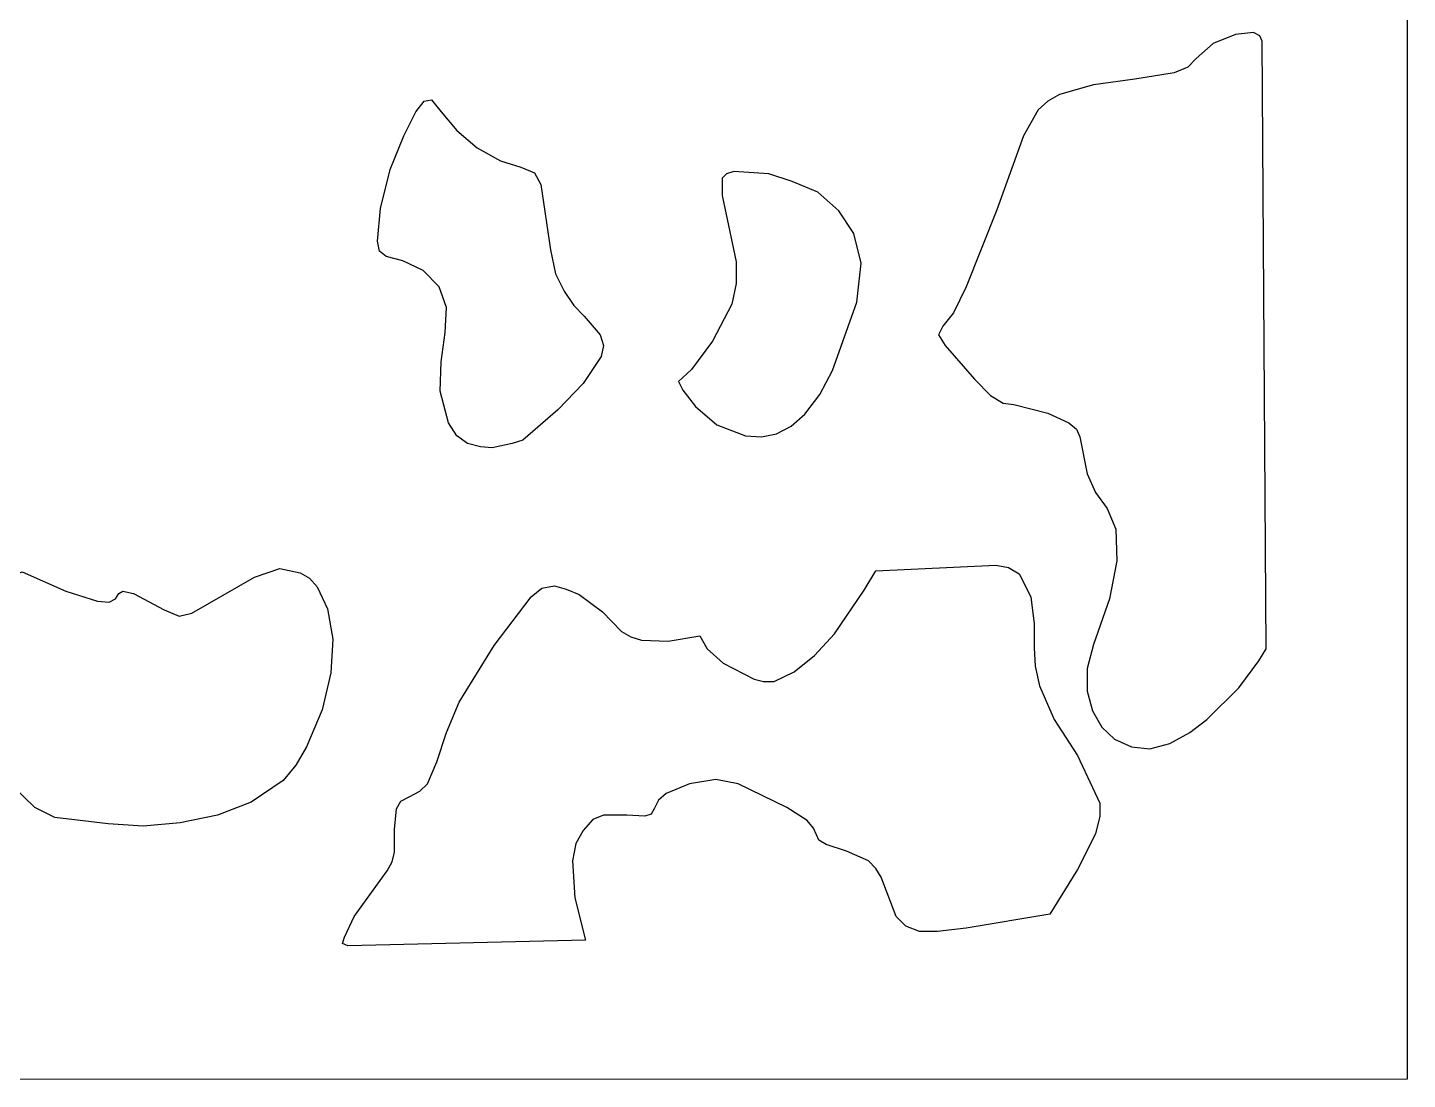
# Model space of a CAD drawing. Header units: centimetres. Extents: x -20.5 to -14.5, y -9 to 9.
# Drawn here: x -17.392 to -14.521, y -8.995 to -6.807 of the extents above; entities that cross this region are included whole.
import ezdxf

# ---------------------------------------------------------------- set-up
doc = ezdxf.new("R2010")
doc.units = ezdxf.units.CM
doc.header["$MEASUREMENT"] = 0
doc.layers.add('layer 1', color=7, linetype='Continuous')

msp = doc.modelspace()

# ---------------------------------------------------------------- linework, layer by layer
at = {"layer": 'layer 1', "color": 250}
for points, knots in [([(-14.52121, -8.99444), (-14.52121, -8.99444), (-20.51992, -8.99536), (-20.51992, -8.99536), (-20.51992, -8.99536), (-20.51992, -8.99536), (-20.51992, 9.00077), (-20.51992, 9.00077), (-20.51992, 9.00077), (-20.51992, 9.00077), (-14.52121, 9.00077), (-14.52121, 9.00077), (-14.52121, 9.00077), (-14.52121, 9.00077), (-14.52121, -8.99444), (-14.52121, -8.99444)], [0, 0, 0, 0, 0.2, 0.2, 0.2, 0.2, 0.4, 0.4, 0.4, 0.4, 0.6, 0.6, 0.6, 0.6, 1, 1, 1, 1]), ([(-15.34003, -7.5907), (-15.34003, -7.5907), (-15.36203, -7.58831), (-15.36203, -7.58831), (-15.36203, -7.58831), (-15.36203, -7.58831), (-15.38869, -7.57245), (-15.38869, -7.57245), (-15.38869, -7.57245), (-15.38869, -7.57245), (-15.42168, -7.53852), (-15.42168, -7.53852), (-15.42168, -7.53852), (-15.42168, -7.53852), (-15.48334, -7.46846), (-15.48334, -7.46846), (-15.48334, -7.46846), (-15.48334, -7.46846), (-15.49667, -7.44578), (-15.49667, -7.44578), (-15.49667, -7.44578), (-15.49667, -7.44578), (-15.488, -7.42771), (-15.488, -7.42771), (-15.488, -7.42771), (-15.488, -7.42771), (-15.46567, -7.4006), (-15.46567, -7.4006), (-15.46567, -7.4006), (-15.46567, -7.4006), (-15.43935, -7.34639), (-15.43935, -7.34639), (-15.43935, -7.34639), (-15.43935, -7.34639), (-15.37536, -7.18579), (-15.37536, -7.18579), (-15.37536, -7.18579), (-15.37536, -7.18579), (-15.32004, -7.03183), (-15.32004, -7.03183), (-15.32004, -7.03183), (-15.32004, -7.03183), (-15.28938, -6.97762), (-15.28938, -6.97762), (-15.28938, -6.97762), (-15.28938, -6.97762), (-15.26938, -6.95955), (-15.26938, -6.95955), (-15.26938, -6.95955), (-15.26938, -6.95955), (-15.24505, -6.9459), (-15.24505, -6.9459), (-15.24505, -6.9459), (-15.24505, -6.9459), (-15.1744, -6.92562), (-15.1744, -6.92562), (-15.1744, -6.92562), (-15.1744, -6.92562), (-15.08842, -6.91419), (-15.08842, -6.91419), (-15.08842, -6.91419), (-15.08842, -6.91419), (-15.00677, -6.90073), (-15.00677, -6.90073), (-15.00677, -6.90073), (-15.00677, -6.90073), (-14.97811, -6.8893), (-14.97811, -6.8893), (-14.97811, -6.8893), (-14.97811, -6.8893), (-14.96045, -6.87123), (-14.96045, -6.87123), (-14.96045, -6.87123), (-14.96045, -6.87123), (-14.92512, -6.8397), (-14.92512, -6.8397), (-14.92512, -6.8397), (-14.92512, -6.8397), (-14.8788, -6.82144), (-14.8788, -6.82144), (-14.8788, -6.82144), (-14.8788, -6.82144), (-14.84114, -6.81702), (-14.84114, -6.81702), (-14.84114, -6.81702), (-14.84114, -6.81702), (-14.82814, -6.82384), (-14.82814, -6.82384), (-14.82814, -6.82384), (-14.82814, -6.82384), (-14.82348, -6.83509), (-14.82348, -6.83509), (-14.82348, -6.83509), (-14.82348, -6.83509), (-14.81481, -8.09961), (-14.81481, -8.09961), (-14.81481, -8.09961), (-14.81481, -8.09961), (-14.83014, -8.1245), (-14.83014, -8.1245), (-14.83014, -8.1245), (-14.83014, -8.1245), (-14.87213, -8.18093), (-14.87213, -8.18093), (-14.87213, -8.18093), (-14.87213, -8.18093), (-14.93845, -8.24657), (-14.93845, -8.24657), (-14.93845, -8.24657), (-14.93845, -8.24657), (-14.97378, -8.27367), (-14.97378, -8.27367), (-14.97378, -8.27367), (-14.97378, -8.27367), (-15.01544, -8.29635), (-15.01544, -8.29635), (-15.01544, -8.29635), (-15.01544, -8.29635), (-15.05743, -8.3076), (-15.05743, -8.3076), (-15.05743, -8.3076), (-15.05743, -8.3076), (-15.09509, -8.30317), (-15.09509, -8.30317), (-15.09509, -8.30317), (-15.09509, -8.30317), (-15.13041, -8.28732), (-15.13041, -8.28732), (-15.13041, -8.28732), (-15.13041, -8.28732), (-15.15674, -8.26242), (-15.15674, -8.26242), (-15.15674, -8.26242), (-15.15674, -8.26242), (-15.17674, -8.2285), (-15.17674, -8.2285), (-15.17674, -8.2285), (-15.17674, -8.2285), (-15.18773, -8.18775), (-15.18773, -8.18775), (-15.18773, -8.18775), (-15.18773, -8.18775), (-15.18773, -8.14036), (-15.18773, -8.14036), (-15.18773, -8.14036), (-15.18773, -8.14036), (-15.1744, -8.09058), (-15.1744, -8.09058), (-15.1744, -8.09058), (-15.1744, -8.09058), (-15.14141, -7.99562), (-15.14141, -7.99562), (-15.14141, -7.99562), (-15.14141, -7.99562), (-15.12608, -7.91633), (-15.12608, -7.91633), (-15.12608, -7.91633), (-15.12608, -7.91633), (-15.12808, -7.85069), (-15.12808, -7.85069), (-15.12808, -7.85069), (-15.12808, -7.85069), (-15.14574, -7.80773), (-15.14574, -7.80773), (-15.14574, -7.80773), (-15.14574, -7.80773), (-15.17007, -7.7738), (-15.17007, -7.7738), (-15.17007, -7.7738), (-15.17007, -7.7738), (-15.18773, -7.73545), (-15.18773, -7.73545), (-15.18773, -7.73545), (-15.18773, -7.73545), (-15.20306, -7.65856), (-15.20306, -7.65856), (-15.20306, -7.65856), (-15.20306, -7.65856), (-15.20973, -7.6427), (-15.20973, -7.6427), (-15.20973, -7.6427), (-15.20973, -7.6427), (-15.22539, -7.62906), (-15.22539, -7.62906), (-15.22539, -7.62906), (-15.22539, -7.62906), (-15.26938, -7.60877), (-15.26938, -7.60877), (-15.26938, -7.60877), (-15.26938, -7.60877), (-15.34003, -7.5907), (-15.34003, -7.5907)], [0, 0, 0, 0, 0.0204082, 0.0204082, 0.0204082, 0.0204082, 0.0408163, 0.0408163, 0.0408163, 0.0408163, 0.0612245, 0.0612245, 0.0612245, 0.0612245, 0.0816327, 0.0816327, 0.0816327, 0.0816327, 0.1020408, 0.1020408, 0.1020408, 0.1020408, 0.122449, 0.122449, 0.122449, 0.122449, 0.1428571, 0.1428571, 0.1428571, 0.1428571, 0.1632653, 0.1632653, 0.1632653, 0.1632653, 0.1836735, 0.1836735, 0.1836735, 0.1836735, 0.2040816, 0.2040816, 0.2040816, 0.2040816, 0.2244898, 0.2244898, 0.2244898, 0.2244898, 0.244898, 0.244898, 0.244898, 0.244898, 0.2653061, 0.2653061, 0.2653061, 0.2653061, 0.2857143, 0.2857143, 0.2857143, 0.2857143, 0.3061224, 0.3061224, 0.3061224, 0.3061224, 0.3265306, 0.3265306, 0.3265306, 0.3265306, 0.3469388, 0.3469388, 0.3469388, 0.3469388, 0.3673469, 0.3673469, 0.3673469, 0.3673469, 0.3877551, 0.3877551, 0.3877551, 0.3877551, 0.4081633, 0.4081633, 0.4081633, 0.4081633, 0.4285714, 0.4285714, 0.4285714, 0.4285714, 0.4489796, 0.4489796, 0.4489796, 0.4489796, 0.4693878, 0.4693878, 0.4693878, 0.4693878, 0.4897959, 0.4897959, 0.4897959, 0.4897959, 0.5102041, 0.5102041, 0.5102041, 0.5102041, 0.5306122, 0.5306122, 0.5306122, 0.5306122, 0.5510204, 0.5510204, 0.5510204, 0.5510204, 0.5714286, 0.5714286, 0.5714286, 0.5714286, 0.5918367, 0.5918367, 0.5918367, 0.5918367, 0.6122449, 0.6122449, 0.6122449, 0.6122449, 0.6326531, 0.6326531, 0.6326531, 0.6326531, 0.6530612, 0.6530612, 0.6530612, 0.6530612, 0.6734694, 0.6734694, 0.6734694, 0.6734694, 0.6938776, 0.6938776, 0.6938776, 0.6938776, 0.7142857, 0.7142857, 0.7142857, 0.7142857, 0.7346939, 0.7346939, 0.7346939, 0.7346939, 0.755102, 0.755102, 0.755102, 0.755102, 0.7755102, 0.7755102, 0.7755102, 0.7755102, 0.7959184, 0.7959184, 0.7959184, 0.7959184, 0.8163265, 0.8163265, 0.8163265, 0.8163265, 0.8367347, 0.8367347, 0.8367347, 0.8367347, 0.8571429, 0.8571429, 0.8571429, 0.8571429, 0.877551, 0.877551, 0.877551, 0.877551, 0.8979592, 0.8979592, 0.8979592, 0.8979592, 0.9183673, 0.9183673, 0.9183673, 0.9183673, 0.9387755, 0.9387755, 0.9387755, 0.9387755, 0.9591837, 0.9591837, 0.9591837, 0.9591837, 1, 1, 1, 1]), ([(-16.36181, -7.6652), (-16.36181, -7.6652), (-16.28916, -7.60195), (-16.28916, -7.60195), (-16.28916, -7.60195), (-16.28916, -7.60195), (-16.23617, -7.54756), (-16.23617, -7.54756), (-16.23617, -7.54756), (-16.23617, -7.54756), (-16.19852, -7.49114), (-16.19852, -7.49114), (-16.19852, -7.49114), (-16.19852, -7.49114), (-16.19418, -7.46846), (-16.19418, -7.46846), (-16.19418, -7.46846), (-16.19418, -7.46846), (-16.20085, -7.44578), (-16.20085, -7.44578), (-16.20085, -7.44578), (-16.20085, -7.44578), (-16.23384, -7.40742), (-16.23384, -7.40742), (-16.23384, -7.40742), (-16.23384, -7.40742), (-16.25584, -7.38474), (-16.25584, -7.38474), (-16.25584, -7.38474), (-16.25584, -7.38474), (-16.27583, -7.35543), (-16.27583, -7.35543), (-16.27583, -7.35543), (-16.27583, -7.35543), (-16.29349, -7.3191), (-16.29349, -7.3191), (-16.29349, -7.3191), (-16.29349, -7.3191), (-16.30449, -7.26932), (-16.30449, -7.26932), (-16.30449, -7.26932), (-16.30449, -7.26932), (-16.32449, -7.13361), (-16.32449, -7.13361), (-16.32449, -7.13361), (-16.32449, -7.13361), (-16.33749, -7.10872), (-16.33749, -7.10872), (-16.33749, -7.10872), (-16.33749, -7.10872), (-16.36615, -7.09747), (-16.36615, -7.09747), (-16.36615, -7.09747), (-16.36615, -7.09747), (-16.40814, -7.08383), (-16.40814, -7.08383), (-16.40814, -7.08383), (-16.40814, -7.08383), (-16.45679, -7.05672), (-16.45679, -7.05672), (-16.45679, -7.05672), (-16.45679, -7.05672), (-16.49878, -7.02058), (-16.49878, -7.02058), (-16.49878, -7.02058), (-16.49878, -7.02058), (-16.53178, -6.98204), (-16.53178, -6.98204), (-16.53178, -6.98204), (-16.53178, -6.98204), (-16.55177, -6.95715), (-16.55177, -6.95715), (-16.55177, -6.95715), (-16.55177, -6.95715), (-16.5671, -6.95955), (-16.5671, -6.95955), (-16.5671, -6.95955), (-16.5671, -6.95955), (-16.58477, -6.98204), (-16.58477, -6.98204), (-16.58477, -6.98204), (-16.58477, -6.98204), (-16.60909, -7.03183), (-16.60909, -7.03183), (-16.60909, -7.03183), (-16.60909, -7.03183), (-16.63775, -7.10208), (-16.63775, -7.10208), (-16.63775, -7.10208), (-16.63775, -7.10208), (-16.65775, -7.18339), (-16.65775, -7.18339), (-16.65775, -7.18339), (-16.65775, -7.18339), (-16.66408, -7.25125), (-16.66408, -7.25125), (-16.66408, -7.25125), (-16.66408, -7.25125), (-16.65975, -7.27172), (-16.65975, -7.27172), (-16.65975, -7.27172), (-16.65975, -7.27172), (-16.64642, -7.28296), (-16.64642, -7.28296), (-16.64642, -7.28296), (-16.64642, -7.28296), (-16.61143, -7.292), (-16.61143, -7.292), (-16.61143, -7.292), (-16.61143, -7.292), (-16.56944, -7.31246), (-16.56944, -7.31246), (-16.56944, -7.31246), (-16.56944, -7.31246), (-16.53611, -7.34639), (-16.53611, -7.34639), (-16.53611, -7.34639), (-16.53611, -7.34639), (-16.52078, -7.38935), (-16.52078, -7.38935), (-16.52078, -7.38935), (-16.52078, -7.38935), (-16.52311, -7.44135), (-16.52311, -7.44135), (-16.52311, -7.44135), (-16.52311, -7.44135), (-16.53178, -7.50238), (-16.53178, -7.50238), (-16.53178, -7.50238), (-16.53178, -7.50238), (-16.53411, -7.56341), (-16.53411, -7.56341), (-16.53411, -7.56341), (-16.53411, -7.56341), (-16.51645, -7.62906), (-16.51645, -7.62906), (-16.51645, -7.62906), (-16.51645, -7.62906), (-16.49878, -7.65616), (-16.49878, -7.65616), (-16.49878, -7.65616), (-16.49878, -7.65616), (-16.47679, -7.67202), (-16.47679, -7.67202), (-16.47679, -7.67202), (-16.47679, -7.67202), (-16.45013, -7.67884), (-16.45013, -7.67884), (-16.45013, -7.67884), (-16.45013, -7.67884), (-16.4258, -7.68105), (-16.4258, -7.68105), (-16.4258, -7.68105), (-16.4258, -7.68105), (-16.38381, -7.67202), (-16.38381, -7.67202), (-16.38381, -7.67202), (-16.38381, -7.67202), (-16.36181, -7.6652), (-16.36181, -7.6652)], [0, 0, 0, 0, 0.0243902, 0.0243902, 0.0243902, 0.0243902, 0.0487805, 0.0487805, 0.0487805, 0.0487805, 0.0731707, 0.0731707, 0.0731707, 0.0731707, 0.097561, 0.097561, 0.097561, 0.097561, 0.1219512, 0.1219512, 0.1219512, 0.1219512, 0.1463415, 0.1463415, 0.1463415, 0.1463415, 0.1707317, 0.1707317, 0.1707317, 0.1707317, 0.195122, 0.195122, 0.195122, 0.195122, 0.2195122, 0.2195122, 0.2195122, 0.2195122, 0.2439024, 0.2439024, 0.2439024, 0.2439024, 0.2682927, 0.2682927, 0.2682927, 0.2682927, 0.2926829, 0.2926829, 0.2926829, 0.2926829, 0.3170732, 0.3170732, 0.3170732, 0.3170732, 0.3414634, 0.3414634, 0.3414634, 0.3414634, 0.3658537, 0.3658537, 0.3658537, 0.3658537, 0.3902439, 0.3902439, 0.3902439, 0.3902439, 0.4146341, 0.4146341, 0.4146341, 0.4146341, 0.4390244, 0.4390244, 0.4390244, 0.4390244, 0.4634146, 0.4634146, 0.4634146, 0.4634146, 0.4878049, 0.4878049, 0.4878049, 0.4878049, 0.5121951, 0.5121951, 0.5121951, 0.5121951, 0.5365854, 0.5365854, 0.5365854, 0.5365854, 0.5609756, 0.5609756, 0.5609756, 0.5609756, 0.5853659, 0.5853659, 0.5853659, 0.5853659, 0.6097561, 0.6097561, 0.6097561, 0.6097561, 0.6341463, 0.6341463, 0.6341463, 0.6341463, 0.6585366, 0.6585366, 0.6585366, 0.6585366, 0.6829268, 0.6829268, 0.6829268, 0.6829268, 0.7073171, 0.7073171, 0.7073171, 0.7073171, 0.7317073, 0.7317073, 0.7317073, 0.7317073, 0.7560976, 0.7560976, 0.7560976, 0.7560976, 0.7804878, 0.7804878, 0.7804878, 0.7804878, 0.804878, 0.804878, 0.804878, 0.804878, 0.8292683, 0.8292683, 0.8292683, 0.8292683, 0.8536585, 0.8536585, 0.8536585, 0.8536585, 0.8780488, 0.8780488, 0.8780488, 0.8780488, 0.902439, 0.902439, 0.902439, 0.902439, 0.9268293, 0.9268293, 0.9268293, 0.9268293, 0.9512195, 0.9512195, 0.9512195, 0.9512195, 1, 1, 1, 1]), ([(-16.03755, -7.54313), (-16.03755, -7.54313), (-16.01089, -7.51824), (-16.01089, -7.51824), (-16.01089, -7.51824), (-16.01089, -7.51824), (-15.9669, -7.45942), (-15.9669, -7.45942), (-15.9669, -7.45942), (-15.9669, -7.45942), (-15.92724, -7.38253), (-15.92724, -7.38253), (-15.92724, -7.38253), (-15.92724, -7.38253), (-15.91824, -7.33957), (-15.91824, -7.33957), (-15.91824, -7.33957), (-15.91824, -7.33957), (-15.91824, -7.29421), (-15.91824, -7.29421), (-15.91824, -7.29421), (-15.91824, -7.29421), (-15.9469, -7.15629), (-15.9469, -7.15629), (-15.9469, -7.15629), (-15.9469, -7.15629), (-15.9469, -7.12015), (-15.9469, -7.12015), (-15.9469, -7.12015), (-15.9469, -7.12015), (-15.93824, -7.11111), (-15.93824, -7.11111), (-15.93824, -7.11111), (-15.93824, -7.11111), (-15.92257, -7.1065), (-15.92257, -7.1065), (-15.92257, -7.1065), (-15.92257, -7.1065), (-15.84992, -7.11111), (-15.84992, -7.11111), (-15.84992, -7.11111), (-15.84992, -7.11111), (-15.80127, -7.12697), (-15.80127, -7.12697), (-15.80127, -7.12697), (-15.80127, -7.12697), (-15.74828, -7.14947), (-15.74828, -7.14947), (-15.74828, -7.14947), (-15.74828, -7.14947), (-15.70429, -7.188), (-15.70429, -7.188), (-15.70429, -7.188), (-15.70429, -7.188), (-15.6733, -7.23539), (-15.6733, -7.23539), (-15.6733, -7.23539), (-15.6733, -7.23539), (-15.65797, -7.29661), (-15.65797, -7.29661), (-15.65797, -7.29661), (-15.65797, -7.29661), (-15.66663, -7.37792), (-15.66663, -7.37792), (-15.66663, -7.37792), (-15.66663, -7.37792), (-15.71729, -7.52045), (-15.71729, -7.52045), (-15.71729, -7.52045), (-15.71729, -7.52045), (-15.74395, -7.57024), (-15.74395, -7.57024), (-15.74395, -7.57024), (-15.74395, -7.57024), (-15.77494, -7.61099), (-15.77494, -7.61099), (-15.77494, -7.61099), (-15.77494, -7.61099), (-15.8036, -7.63588), (-15.8036, -7.63588), (-15.8036, -7.63588), (-15.8036, -7.63588), (-15.83426, -7.65174), (-15.83426, -7.65174), (-15.83426, -7.65174), (-15.83426, -7.65174), (-15.86525, -7.65856), (-15.86525, -7.65856), (-15.86525, -7.65856), (-15.86525, -7.65856), (-15.89825, -7.65616), (-15.89825, -7.65616), (-15.89825, -7.65616), (-15.89825, -7.65616), (-15.9579, -7.63367), (-15.9579, -7.63367), (-15.9579, -7.63367), (-15.9579, -7.63367), (-16.00222, -7.59513), (-16.00222, -7.59513), (-16.00222, -7.59513), (-16.00222, -7.59513), (-16.02855, -7.5612), (-16.02855, -7.5612), (-16.02855, -7.5612), (-16.02855, -7.5612), (-16.03755, -7.54313), (-16.03755, -7.54313)], [0, 0, 0, 0, 0.0357143, 0.0357143, 0.0357143, 0.0357143, 0.0714286, 0.0714286, 0.0714286, 0.0714286, 0.1071429, 0.1071429, 0.1071429, 0.1071429, 0.1428571, 0.1428571, 0.1428571, 0.1428571, 0.1785714, 0.1785714, 0.1785714, 0.1785714, 0.2142857, 0.2142857, 0.2142857, 0.2142857, 0.25, 0.25, 0.25, 0.25, 0.2857143, 0.2857143, 0.2857143, 0.2857143, 0.3214286, 0.3214286, 0.3214286, 0.3214286, 0.3571429, 0.3571429, 0.3571429, 0.3571429, 0.3928571, 0.3928571, 0.3928571, 0.3928571, 0.4285714, 0.4285714, 0.4285714, 0.4285714, 0.4642857, 0.4642857, 0.4642857, 0.4642857, 0.5, 0.5, 0.5, 0.5, 0.5357143, 0.5357143, 0.5357143, 0.5357143, 0.5714286, 0.5714286, 0.5714286, 0.5714286, 0.6071429, 0.6071429, 0.6071429, 0.6071429, 0.6428571, 0.6428571, 0.6428571, 0.6428571, 0.6785714, 0.6785714, 0.6785714, 0.6785714, 0.7142857, 0.7142857, 0.7142857, 0.7142857, 0.75, 0.75, 0.75, 0.75, 0.7857143, 0.7857143, 0.7857143, 0.7857143, 0.8214286, 0.8214286, 0.8214286, 0.8214286, 0.8571429, 0.8571429, 0.8571429, 0.8571429, 0.8928571, 0.8928571, 0.8928571, 0.8928571, 0.9285714, 0.9285714, 0.9285714, 0.9285714, 1, 1, 1, 1]), ([(-17.61321, -8.05425), (-17.61321, -8.05425), (-17.58455, -8.1245), (-17.58455, -8.1245), (-17.58455, -8.1245), (-17.58455, -8.1245), (-17.5119, -8.2556), (-17.5119, -8.2556), (-17.5119, -8.2556), (-17.5119, -8.2556), (-17.46991, -8.32585), (-17.46991, -8.32585), (-17.46991, -8.32585), (-17.46991, -8.32585), (-17.42358, -8.38467), (-17.42358, -8.38467), (-17.42358, -8.38467), (-17.42358, -8.38467), (-17.37726, -8.42985), (-17.37726, -8.42985), (-17.37726, -8.42985), (-17.37726, -8.42985), (-17.33527, -8.45013), (-17.33527, -8.45013), (-17.33527, -8.45013), (-17.33527, -8.45013), (-17.22496, -8.46377), (-17.22496, -8.46377), (-17.22496, -8.46377), (-17.22496, -8.46377), (-17.15198, -8.46838), (-17.15198, -8.46838), (-17.15198, -8.46838), (-17.15198, -8.46838), (-17.07466, -8.46156), (-17.07466, -8.46156), (-17.07466, -8.46156), (-17.07466, -8.46156), (-16.99734, -8.4457), (-16.99734, -8.4457), (-16.99734, -8.4457), (-16.99734, -8.4457), (-16.92702, -8.4186), (-16.92702, -8.4186), (-16.92702, -8.4186), (-16.92702, -8.4186), (-16.86071, -8.37324), (-16.86071, -8.37324), (-16.86071, -8.37324), (-16.86071, -8.37324), (-16.83404, -8.34171), (-16.83404, -8.34171), (-16.83404, -8.34171), (-16.83404, -8.34171), (-16.81205, -8.30317), (-16.81205, -8.30317), (-16.81205, -8.30317), (-16.81205, -8.30317), (-16.77906, -8.22628), (-16.77906, -8.22628), (-16.77906, -8.22628), (-16.77906, -8.22628), (-16.76139, -8.1494), (-16.76139, -8.1494), (-16.76139, -8.1494), (-16.76139, -8.1494), (-16.75706, -8.07914), (-16.75706, -8.07914), (-16.75706, -8.07914), (-16.75706, -8.07914), (-16.76806, -8.0159), (-16.76806, -8.0159), (-16.76806, -8.0159), (-16.76806, -8.0159), (-16.79005, -7.97072), (-16.79005, -7.97072), (-16.79005, -7.97072), (-16.79005, -7.97072), (-16.80538, -7.95247), (-16.80538, -7.95247), (-16.80538, -7.95247), (-16.80538, -7.95247), (-16.82538, -7.94122), (-16.82538, -7.94122), (-16.82538, -7.94122), (-16.82538, -7.94122), (-16.86737, -7.93219), (-16.86737, -7.93219), (-16.86737, -7.93219), (-16.86737, -7.93219), (-16.92036, -7.95026), (-16.92036, -7.95026), (-16.92036, -7.95026), (-16.92036, -7.95026), (-17.05033, -8.02493), (-17.05033, -8.02493), (-17.05033, -8.02493), (-17.05033, -8.02493), (-17.07699, -8.03176), (-17.07699, -8.03176), (-17.07699, -8.03176), (-17.07699, -8.03176), (-17.10799, -8.01811), (-17.10799, -8.01811), (-17.10799, -8.01811), (-17.10799, -8.01811), (-17.17197, -7.98418), (-17.17197, -7.98418), (-17.17197, -7.98418), (-17.17197, -7.98418), (-17.19397, -7.97976), (-17.19397, -7.97976), (-17.19397, -7.97976), (-17.19397, -7.97976), (-17.20263, -7.98418), (-17.20263, -7.98418), (-17.20263, -7.98418), (-17.20263, -7.98418), (-17.2093, -7.99562), (-17.2093, -7.99562), (-17.2093, -7.99562), (-17.2093, -7.99562), (-17.22263, -8.00225), (-17.22263, -8.00225), (-17.22263, -8.00225), (-17.22263, -8.00225), (-17.24696, -8.00004), (-17.24696, -8.00004), (-17.24696, -8.00004), (-17.24696, -8.00004), (-17.31294, -7.97976), (-17.31294, -7.97976), (-17.31294, -7.97976), (-17.31294, -7.97976), (-17.40359, -7.93901), (-17.40359, -7.93901), (-17.40359, -7.93901), (-17.40359, -7.93901), (-17.50957, -7.98418), (-17.50957, -7.98418), (-17.50957, -7.98418), (-17.50957, -7.98418), (-17.58455, -8.02272), (-17.58455, -8.02272), (-17.58455, -8.02272), (-17.58455, -8.02272), (-17.60655, -8.04079), (-17.60655, -8.04079), (-17.60655, -8.04079), (-17.60655, -8.04079), (-17.61321, -8.05425), (-17.61321, -8.05425)], [0, 0, 0, 0, 0.025641, 0.025641, 0.025641, 0.025641, 0.0512821, 0.0512821, 0.0512821, 0.0512821, 0.0769231, 0.0769231, 0.0769231, 0.0769231, 0.1025641, 0.1025641, 0.1025641, 0.1025641, 0.1282051, 0.1282051, 0.1282051, 0.1282051, 0.1538462, 0.1538462, 0.1538462, 0.1538462, 0.1794872, 0.1794872, 0.1794872, 0.1794872, 0.2051282, 0.2051282, 0.2051282, 0.2051282, 0.2307692, 0.2307692, 0.2307692, 0.2307692, 0.2564103, 0.2564103, 0.2564103, 0.2564103, 0.2820513, 0.2820513, 0.2820513, 0.2820513, 0.3076923, 0.3076923, 0.3076923, 0.3076923, 0.3333333, 0.3333333, 0.3333333, 0.3333333, 0.3589744, 0.3589744, 0.3589744, 0.3589744, 0.3846154, 0.3846154, 0.3846154, 0.3846154, 0.4102564, 0.4102564, 0.4102564, 0.4102564, 0.4358974, 0.4358974, 0.4358974, 0.4358974, 0.4615385, 0.4615385, 0.4615385, 0.4615385, 0.4871795, 0.4871795, 0.4871795, 0.4871795, 0.5128205, 0.5128205, 0.5128205, 0.5128205, 0.5384615, 0.5384615, 0.5384615, 0.5384615, 0.5641026, 0.5641026, 0.5641026, 0.5641026, 0.5897436, 0.5897436, 0.5897436, 0.5897436, 0.6153846, 0.6153846, 0.6153846, 0.6153846, 0.6410256, 0.6410256, 0.6410256, 0.6410256, 0.6666667, 0.6666667, 0.6666667, 0.6666667, 0.6923077, 0.6923077, 0.6923077, 0.6923077, 0.7179487, 0.7179487, 0.7179487, 0.7179487, 0.7435897, 0.7435897, 0.7435897, 0.7435897, 0.7692308, 0.7692308, 0.7692308, 0.7692308, 0.7948718, 0.7948718, 0.7948718, 0.7948718, 0.8205128, 0.8205128, 0.8205128, 0.8205128, 0.8461538, 0.8461538, 0.8461538, 0.8461538, 0.8717949, 0.8717949, 0.8717949, 0.8717949, 0.8974359, 0.8974359, 0.8974359, 0.8974359, 0.9230769, 0.9230769, 0.9230769, 0.9230769, 0.9487179, 0.9487179, 0.9487179, 0.9487179, 1, 1, 1, 1]), ([(-16.72607, -8.71712), (-16.72607, -8.71712), (-16.23151, -8.70587), (-16.23151, -8.70587), (-16.23151, -8.70587), (-16.23151, -8.70587), (-16.25384, -8.61755), (-16.25384, -8.61755), (-16.25384, -8.61755), (-16.25384, -8.61755), (-16.25817, -8.54066), (-16.25817, -8.54066), (-16.25817, -8.54066), (-16.25817, -8.54066), (-16.2515, -8.50452), (-16.2515, -8.50452), (-16.2515, -8.50452), (-16.2515, -8.50452), (-16.23617, -8.47742), (-16.23617, -8.47742), (-16.23617, -8.47742), (-16.23617, -8.47742), (-16.21618, -8.45474), (-16.21618, -8.45474), (-16.21618, -8.45474), (-16.21618, -8.45474), (-16.19418, -8.4457), (-16.19418, -8.4457), (-16.19418, -8.4457), (-16.19418, -8.4457), (-16.14553, -8.4457), (-16.14553, -8.4457), (-16.14553, -8.4457), (-16.14553, -8.4457), (-16.1082, -8.44792), (-16.1082, -8.44792), (-16.1082, -8.44792), (-16.1082, -8.44792), (-16.09487, -8.44349), (-16.09487, -8.44349), (-16.09487, -8.44349), (-16.09487, -8.44349), (-16.08821, -8.43206), (-16.08821, -8.43206), (-16.08821, -8.43206), (-16.08821, -8.43206), (-16.07921, -8.41399), (-16.07921, -8.41399), (-16.07921, -8.41399), (-16.07921, -8.41399), (-16.06388, -8.40035), (-16.06388, -8.40035), (-16.06388, -8.40035), (-16.06388, -8.40035), (-16.01522, -8.38006), (-16.01522, -8.38006), (-16.01522, -8.38006), (-16.01522, -8.38006), (-15.96023, -8.37103), (-15.96023, -8.37103), (-15.96023, -8.37103), (-15.96023, -8.37103), (-15.91391, -8.38006), (-15.91391, -8.38006), (-15.91391, -8.38006), (-15.91391, -8.38006), (-15.81227, -8.42985), (-15.81227, -8.42985), (-15.81227, -8.42985), (-15.81227, -8.42985), (-15.77027, -8.45695), (-15.77027, -8.45695), (-15.77027, -8.45695), (-15.77027, -8.45695), (-15.75728, -8.47281), (-15.75728, -8.47281), (-15.75728, -8.47281), (-15.75728, -8.47281), (-15.75061, -8.48645), (-15.75061, -8.48645), (-15.75061, -8.48645), (-15.75061, -8.48645), (-15.74595, -8.4977), (-15.74595, -8.4977), (-15.74595, -8.4977), (-15.74595, -8.4977), (-15.73062, -8.50674), (-15.73062, -8.50674), (-15.73062, -8.50674), (-15.73062, -8.50674), (-15.68863, -8.52038), (-15.68863, -8.52038), (-15.68863, -8.52038), (-15.68863, -8.52038), (-15.6423, -8.54066), (-15.6423, -8.54066), (-15.6423, -8.54066), (-15.6423, -8.54066), (-15.62697, -8.55652), (-15.62697, -8.55652), (-15.62697, -8.55652), (-15.62697, -8.55652), (-15.61597, -8.57459), (-15.61597, -8.57459), (-15.61597, -8.57459), (-15.61597, -8.57459), (-15.58498, -8.65609), (-15.58498, -8.65609), (-15.58498, -8.65609), (-15.58498, -8.65609), (-15.56499, -8.67637), (-15.56499, -8.67637), (-15.56499, -8.67637), (-15.56499, -8.67637), (-15.53632, -8.6878), (-15.53632, -8.6878), (-15.53632, -8.6878), (-15.53632, -8.6878), (-15.499, -8.6878), (-15.499, -8.6878), (-15.499, -8.6878), (-15.499, -8.6878), (-15.43935, -8.68098), (-15.43935, -8.68098), (-15.43935, -8.68098), (-15.43935, -8.68098), (-15.26505, -8.65148), (-15.26505, -8.65148), (-15.26505, -8.65148), (-15.26505, -8.65148), (-15.20773, -8.55873), (-15.20773, -8.55873), (-15.20773, -8.55873), (-15.20773, -8.55873), (-15.17007, -8.48406), (-15.17007, -8.48406), (-15.17007, -8.48406), (-15.17007, -8.48406), (-15.16141, -8.44792), (-15.16141, -8.44792), (-15.16141, -8.44792), (-15.16141, -8.44792), (-15.16141, -8.42081), (-15.16141, -8.42081), (-15.16141, -8.42081), (-15.16141, -8.42081), (-15.20773, -8.32124), (-15.20773, -8.32124), (-15.20773, -8.32124), (-15.20773, -8.32124), (-15.25605, -8.24657), (-15.25605, -8.24657), (-15.25605, -8.24657), (-15.25605, -8.24657), (-15.28705, -8.1765), (-15.28705, -8.1765), (-15.28705, -8.1765), (-15.28705, -8.1765), (-15.29604, -8.13575), (-15.29604, -8.13575), (-15.29604, -8.13575), (-15.29604, -8.13575), (-15.29804, -8.0974), (-15.29804, -8.0974), (-15.29804, -8.0974), (-15.29804, -8.0974), (-15.29804, -8.04761), (-15.29804, -8.04761), (-15.29804, -8.04761), (-15.29804, -8.04761), (-15.30471, -7.99101), (-15.30471, -7.99101), (-15.30471, -7.99101), (-15.30471, -7.99101), (-15.32904, -7.94344), (-15.32904, -7.94344), (-15.32904, -7.94344), (-15.32904, -7.94344), (-15.35103, -7.92998), (-15.35103, -7.92998), (-15.35103, -7.92998), (-15.35103, -7.92998), (-15.37769, -7.92537), (-15.37769, -7.92537), (-15.37769, -7.92537), (-15.37769, -7.92537), (-15.62697, -7.9368), (-15.62697, -7.9368), (-15.62697, -7.9368), (-15.62697, -7.9368), (-15.6513, -7.97736), (-15.6513, -7.97736), (-15.6513, -7.97736), (-15.6513, -7.97736), (-15.71295, -8.0679), (-15.71295, -8.0679), (-15.71295, -8.0679), (-15.71295, -8.0679), (-15.75494, -8.11307), (-15.75494, -8.11307), (-15.75494, -8.11307), (-15.75494, -8.11307), (-15.79694, -8.147), (-15.79694, -8.147), (-15.79694, -8.147), (-15.79694, -8.147), (-15.83893, -8.16747), (-15.83893, -8.16747), (-15.83893, -8.16747), (-15.83893, -8.16747), (-15.86092, -8.16747), (-15.86092, -8.16747), (-15.86092, -8.16747), (-15.86092, -8.16747), (-15.88058, -8.16286), (-15.88058, -8.16286), (-15.88058, -8.16286), (-15.88058, -8.16286), (-15.9449, -8.12893), (-15.9449, -8.12893), (-15.9449, -8.12893), (-15.9449, -8.12893), (-15.9779, -8.09961), (-15.9779, -8.09961), (-15.9779, -8.09961), (-15.9779, -8.09961), (-15.99323, -8.07251), (-15.99323, -8.07251), (-15.99323, -8.07251), (-15.99323, -8.07251), (-16.05955, -8.08375), (-16.05955, -8.08375), (-16.05955, -8.08375), (-16.05955, -8.08375), (-16.11453, -8.08154), (-16.11453, -8.08154), (-16.11453, -8.08154), (-16.11453, -8.08154), (-16.13686, -8.07472), (-16.13686, -8.07472), (-16.13686, -8.07472), (-16.13686, -8.07472), (-16.15652, -8.06347), (-16.15652, -8.06347), (-16.15652, -8.06347), (-16.15652, -8.06347), (-16.19618, -8.02272), (-16.19618, -8.02272), (-16.19618, -8.02272), (-16.19618, -8.02272), (-16.24484, -7.9864), (-16.24484, -7.9864), (-16.24484, -7.9864), (-16.24484, -7.9864), (-16.2715, -7.97515), (-16.2715, -7.97515), (-16.2715, -7.97515), (-16.2715, -7.97515), (-16.29583, -7.96833), (-16.29583, -7.96833), (-16.29583, -7.96833), (-16.29583, -7.96833), (-16.32216, -7.97294), (-16.32216, -7.97294), (-16.32216, -7.97294), (-16.32216, -7.97294), (-16.34415, -7.99101), (-16.34415, -7.99101), (-16.34415, -7.99101), (-16.34415, -7.99101), (-16.42147, -8.09279), (-16.42147, -8.09279), (-16.42147, -8.09279), (-16.42147, -8.09279), (-16.49445, -8.21043), (-16.49445, -8.21043), (-16.49445, -8.21043), (-16.49445, -8.21043), (-16.52078, -8.27367), (-16.52078, -8.27367), (-16.52078, -8.27367), (-16.52078, -8.27367), (-16.54077, -8.33489), (-16.54077, -8.33489), (-16.54077, -8.33489), (-16.54077, -8.33489), (-16.56044, -8.38006), (-16.56044, -8.38006), (-16.56044, -8.38006), (-16.56044, -8.38006), (-16.5761, -8.39592), (-16.5761, -8.39592), (-16.5761, -8.39592), (-16.5761, -8.39592), (-16.5981, -8.40717), (-16.5981, -8.40717), (-16.5981, -8.40717), (-16.5981, -8.40717), (-16.61576, -8.4162), (-16.61576, -8.4162), (-16.61576, -8.4162), (-16.61576, -8.4162), (-16.62442, -8.43206), (-16.62442, -8.43206), (-16.62442, -8.43206), (-16.62442, -8.43206), (-16.62876, -8.47502), (-16.62876, -8.47502), (-16.62876, -8.47502), (-16.62876, -8.47502), (-16.62876, -8.52259), (-16.62876, -8.52259), (-16.62876, -8.52259), (-16.62876, -8.52259), (-16.63342, -8.54288), (-16.63342, -8.54288), (-16.63342, -8.54288), (-16.63342, -8.54288), (-16.64442, -8.56113), (-16.64442, -8.56113), (-16.64442, -8.56113), (-16.64442, -8.56113), (-16.71274, -8.65609), (-16.71274, -8.65609), (-16.71274, -8.65609), (-16.71274, -8.65609), (-16.73273, -8.69905), (-16.73273, -8.69905), (-16.73273, -8.69905), (-16.73273, -8.69905), (-16.73707, -8.71251), (-16.73707, -8.71251), (-16.73707, -8.71251), (-16.73707, -8.71251), (-16.72607, -8.71712), (-16.72607, -8.71712)], [0, 0, 0, 0, 0.0117647, 0.0117647, 0.0117647, 0.0117647, 0.0235294, 0.0235294, 0.0235294, 0.0235294, 0.0352941, 0.0352941, 0.0352941, 0.0352941, 0.0470588, 0.0470588, 0.0470588, 0.0470588, 0.0588235, 0.0588235, 0.0588235, 0.0588235, 0.0705882, 0.0705882, 0.0705882, 0.0705882, 0.0823529, 0.0823529, 0.0823529, 0.0823529, 0.0941176, 0.0941176, 0.0941176, 0.0941176, 0.1058824, 0.1058824, 0.1058824, 0.1058824, 0.1176471, 0.1176471, 0.1176471, 0.1176471, 0.1294118, 0.1294118, 0.1294118, 0.1294118, 0.1411765, 0.1411765, 0.1411765, 0.1411765, 0.1529412, 0.1529412, 0.1529412, 0.1529412, 0.1647059, 0.1647059, 0.1647059, 0.1647059, 0.1764706, 0.1764706, 0.1764706, 0.1764706, 0.1882353, 0.1882353, 0.1882353, 0.1882353, 0.2, 0.2, 0.2, 0.2, 0.2117647, 0.2117647, 0.2117647, 0.2117647, 0.2235294, 0.2235294, 0.2235294, 0.2235294, 0.2352941, 0.2352941, 0.2352941, 0.2352941, 0.2470588, 0.2470588, 0.2470588, 0.2470588, 0.2588235, 0.2588235, 0.2588235, 0.2588235, 0.2705882, 0.2705882, 0.2705882, 0.2705882, 0.2823529, 0.2823529, 0.2823529, 0.2823529, 0.2941176, 0.2941176, 0.2941176, 0.2941176, 0.3058824, 0.3058824, 0.3058824, 0.3058824, 0.3176471, 0.3176471, 0.3176471, 0.3176471, 0.3294118, 0.3294118, 0.3294118, 0.3294118, 0.3411765, 0.3411765, 0.3411765, 0.3411765, 0.3529412, 0.3529412, 0.3529412, 0.3529412, 0.3647059, 0.3647059, 0.3647059, 0.3647059, 0.3764706, 0.3764706, 0.3764706, 0.3764706, 0.3882353, 0.3882353, 0.3882353, 0.3882353, 0.4, 0.4, 0.4, 0.4, 0.4117647, 0.4117647, 0.4117647, 0.4117647, 0.4235294, 0.4235294, 0.4235294, 0.4235294, 0.4352941, 0.4352941, 0.4352941, 0.4352941, 0.4470588, 0.4470588, 0.4470588, 0.4470588, 0.4588235, 0.4588235, 0.4588235, 0.4588235, 0.4705882, 0.4705882, 0.4705882, 0.4705882, 0.4823529, 0.4823529, 0.4823529, 0.4823529, 0.4941176, 0.4941176, 0.4941176, 0.4941176, 0.5058824, 0.5058824, 0.5058824, 0.5058824, 0.5176471, 0.5176471, 0.5176471, 0.5176471, 0.5294118, 0.5294118, 0.5294118, 0.5294118, 0.5411765, 0.5411765, 0.5411765, 0.5411765, 0.5529412, 0.5529412, 0.5529412, 0.5529412, 0.5647059, 0.5647059, 0.5647059, 0.5647059, 0.5764706, 0.5764706, 0.5764706, 0.5764706, 0.5882353, 0.5882353, 0.5882353, 0.5882353, 0.6, 0.6, 0.6, 0.6, 0.6117647, 0.6117647, 0.6117647, 0.6117647, 0.6235294, 0.6235294, 0.6235294, 0.6235294, 0.6352941, 0.6352941, 0.6352941, 0.6352941, 0.6470588, 0.6470588, 0.6470588, 0.6470588, 0.6588235, 0.6588235, 0.6588235, 0.6588235, 0.6705882, 0.6705882, 0.6705882, 0.6705882, 0.6823529, 0.6823529, 0.6823529, 0.6823529, 0.6941176, 0.6941176, 0.6941176, 0.6941176, 0.7058824, 0.7058824, 0.7058824, 0.7058824, 0.7176471, 0.7176471, 0.7176471, 0.7176471, 0.7294118, 0.7294118, 0.7294118, 0.7294118, 0.7411765, 0.7411765, 0.7411765, 0.7411765, 0.7529412, 0.7529412, 0.7529412, 0.7529412, 0.7647059, 0.7647059, 0.7647059, 0.7647059, 0.7764706, 0.7764706, 0.7764706, 0.7764706, 0.7882353, 0.7882353, 0.7882353, 0.7882353, 0.8, 0.8, 0.8, 0.8, 0.8117647, 0.8117647, 0.8117647, 0.8117647, 0.8235294, 0.8235294, 0.8235294, 0.8235294, 0.8352941, 0.8352941, 0.8352941, 0.8352941, 0.8470588, 0.8470588, 0.8470588, 0.8470588, 0.8588235, 0.8588235, 0.8588235, 0.8588235, 0.8705882, 0.8705882, 0.8705882, 0.8705882, 0.8823529, 0.8823529, 0.8823529, 0.8823529, 0.8941176, 0.8941176, 0.8941176, 0.8941176, 0.9058824, 0.9058824, 0.9058824, 0.9058824, 0.9176471, 0.9176471, 0.9176471, 0.9176471, 0.9294118, 0.9294118, 0.9294118, 0.9294118, 0.9411765, 0.9411765, 0.9411765, 0.9411765, 0.9529412, 0.9529412, 0.9529412, 0.9529412, 0.9647059, 0.9647059, 0.9647059, 0.9647059, 0.9764706, 0.9764706, 0.9764706, 0.9764706, 1, 1, 1, 1])]:
    msp.add_open_spline(points, degree=3, knots=knots, dxfattribs=at)

doc.saveas('drawing.dxf')
